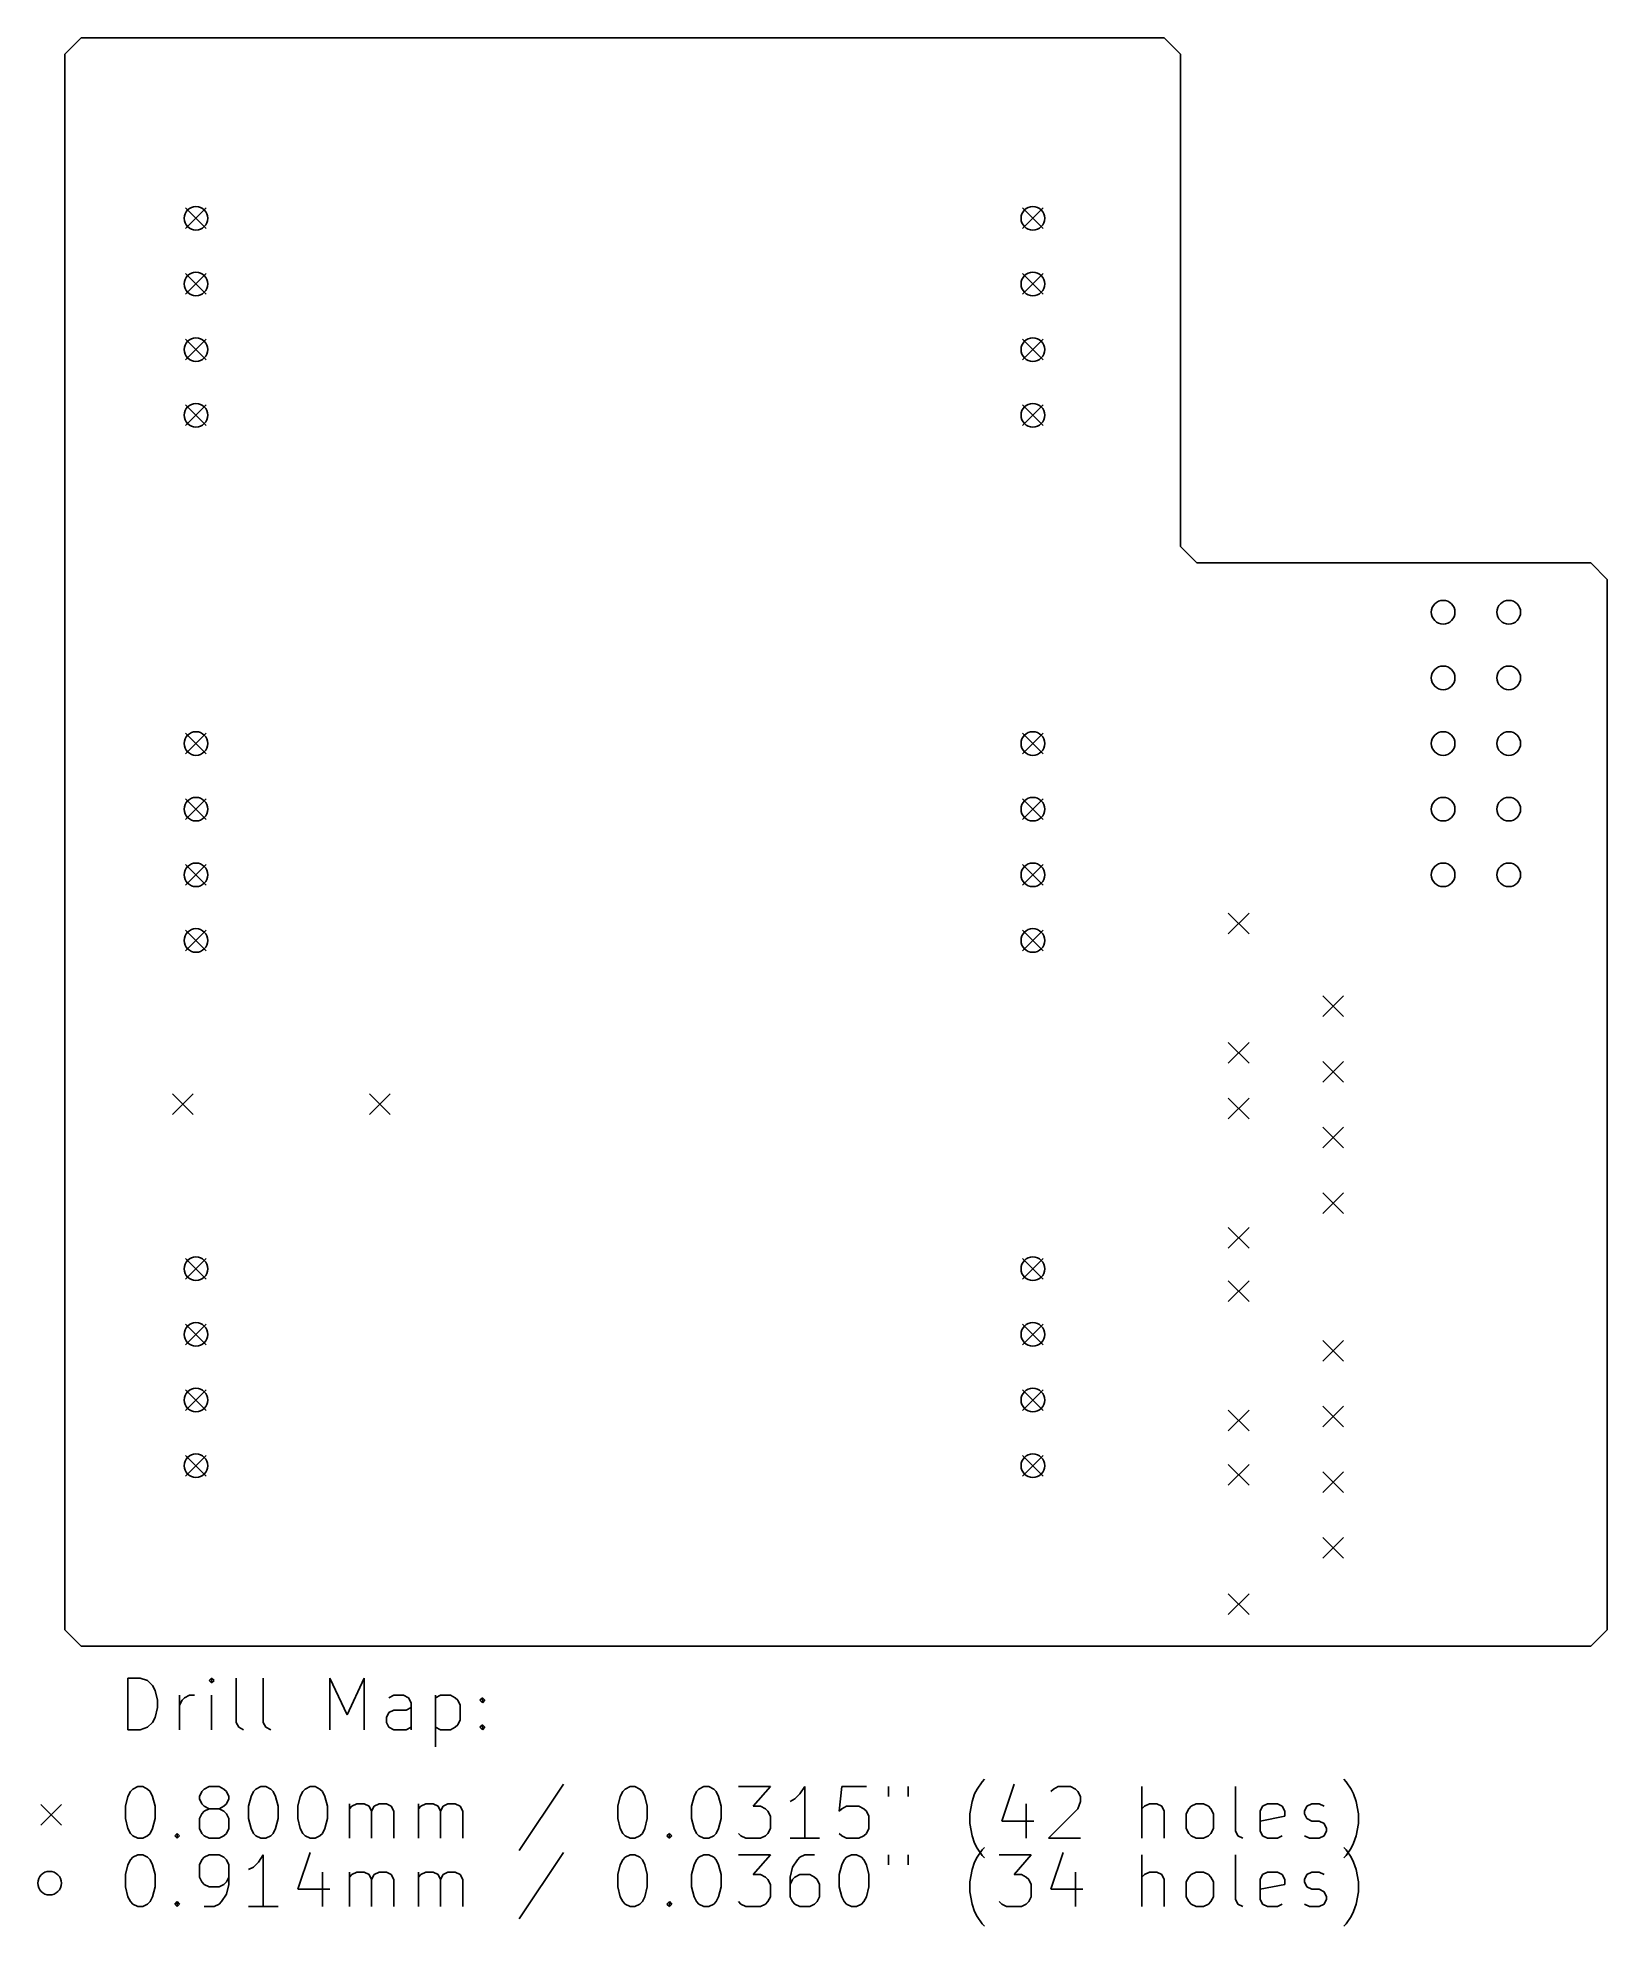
# Model space of a CAD drawing. Extents: x 117.6 to 178.3, y -147 to -73.9.
import ezdxf

# ---------------------------------------------------------------- set-up
doc = ezdxf.new("R2010")
doc.units = 0
doc.layers.add('BLACK', color=7, linetype='CONTINUOUS')

msp = doc.modelspace()

# ---------------------------------------------------------------- linework, layer by layer
at = {"layer": 'BLACK', "linetype": 'CONTINUOUS'}
for p, q in [((118.656, -74.5236), (119.291, -73.8886)), ((118.656, -74.5236), (118.656, -135.484)), ((161.201, -73.8886), (119.291, -73.8886)), ((161.201, -73.8886), (161.836, -74.5236)), ((161.836, -93.5736), (161.836, -74.5236)), ((123.336, -80.4736), (124.136, -81.2736)), ((124.136, -80.4736), (123.336, -81.2736)), ((155.721, -80.4736), (156.521, -81.2736)), ((156.521, -80.4736), (155.721, -81.2736)), ((123.336, -83.0136), (124.136, -83.8136)), ((124.136, -83.0136), (123.336, -83.8136)), ((155.721, -83.0136), (156.521, -83.8136)), ((156.521, -83.0136), (155.721, -83.8136)), ((123.336, -85.5536), (124.136, -86.3536)), ((124.136, -85.5536), (123.336, -86.3536)), ((155.721, -85.5536), (156.521, -86.3536)), ((156.521, -85.5536), (155.721, -86.3536)), ((123.336, -88.0936), (124.136, -88.8936)), ((124.136, -88.0936), (123.336, -88.8936)), ((155.721, -88.0936), (156.521, -88.8936)), ((156.521, -88.0936), (155.721, -88.8936)), ((161.836, -93.5736), (162.471, -94.2086)), ((177.711, -94.2086), (162.471, -94.2086)), ((178.346, -94.8436), (177.711, -94.2086)), ((178.346, -94.8436), (178.346, -135.484)), ((123.336, -100.794), (124.136, -101.594)), ((124.136, -100.794), (123.336, -101.594)), ((155.721, -100.794), (156.521, -101.594)), ((156.521, -100.794), (155.721, -101.594)), ((123.336, -103.334), (124.136, -104.134)), ((124.136, -103.334), (123.336, -104.134)), ((155.721, -103.334), (156.521, -104.134)), ((156.521, -103.334), (155.721, -104.134)), ((123.336, -105.874), (124.136, -106.674)), ((124.136, -105.874), (123.336, -106.674)), ((155.721, -105.874), (156.521, -106.674)), ((156.521, -105.874), (155.721, -106.674)), ((163.684, -107.757), (164.484, -108.557)), ((164.484, -107.757), (163.684, -108.557)), ((123.336, -108.414), (124.136, -109.214)), ((124.136, -108.414), (123.336, -109.214)), ((155.721, -108.414), (156.521, -109.214)), ((156.521, -108.414), (155.721, -109.214)), ((167.342, -110.954), (168.142, -111.754)), ((168.142, -110.954), (167.342, -111.754)), ((163.684, -112.757), (164.484, -113.557)), ((164.484, -112.757), (163.684, -113.557)), ((167.342, -113.494), (168.142, -114.294)), ((168.142, -113.494), (167.342, -114.294)), ((122.83, -114.75), (123.63, -115.55)), ((123.63, -114.75), (122.83, -115.55)), ((130.45, -114.75), (131.25, -115.55)), ((131.25, -114.75), (130.45, -115.55)), ((163.684, -114.916), (164.484, -115.716)), ((164.484, -114.916), (163.684, -115.716)), ((167.342, -116.034), (168.142, -116.834)), ((168.142, -116.034), (167.342, -116.834)), ((167.342, -118.574), (168.142, -119.374)), ((168.142, -118.574), (167.342, -119.374)), ((163.684, -119.916), (164.484, -120.716)), ((164.484, -119.916), (163.684, -120.716)), ((123.336, -121.114), (124.136, -121.914)), ((124.136, -121.114), (123.336, -121.914)), ((155.721, -121.114), (156.521, -121.914)), ((156.521, -121.114), (155.721, -121.914)), ((163.684, -121.981), (164.484, -122.781)), ((164.484, -121.981), (163.684, -122.781)), ((123.336, -123.654), (124.136, -124.454)), ((124.136, -123.654), (123.336, -124.454)), ((155.721, -123.654), (156.521, -124.454)), ((156.521, -123.654), (155.721, -124.454)), ((167.342, -124.289), (168.142, -125.089)), ((168.142, -124.289), (167.342, -125.089)), ((123.336, -126.194), (124.136, -126.994)), ((124.136, -126.194), (123.336, -126.994)), ((155.721, -126.194), (156.521, -126.994)), ((156.521, -126.194), (155.721, -126.994)), ((163.684, -126.981), (164.484, -127.781)), ((164.484, -126.981), (163.684, -127.781)), ((167.342, -126.829), (168.142, -127.629)), ((168.142, -126.829), (167.342, -127.629)), ((123.336, -128.734), (124.136, -129.534)), ((124.136, -128.734), (123.336, -129.534)), ((155.721, -128.734), (156.521, -129.534)), ((156.521, -128.734), (155.721, -129.534)), ((163.684, -129.093), (164.484, -129.893)), ((164.484, -129.093), (163.684, -129.893)), ((167.342, -129.369), (168.142, -130.169)), ((168.142, -129.369), (167.342, -130.169)), ((167.342, -131.909), (168.142, -132.709)), ((168.142, -131.909), (167.342, -132.709)), ((163.684, -134.093), (164.484, -134.893)), ((164.484, -134.093), (163.684, -134.893)), ((118.656, -135.484), (119.291, -136.119)), ((177.711, -136.119), (178.346, -135.484)), ((119.291, -136.119), (177.711, -136.119)), ((121.105, -139.35), (121.105, -137.35)), ((121.105, -137.35), (121.581, -137.35)), ((121.581, -137.35), (121.867, -137.446)), ((124.343, -137.35), (124.248, -137.446)), ((124.439, -137.446), (124.343, -137.35)), ((124.343, -137.35), (124.343, -137.541)), ((125.296, -139.065), (125.296, -137.35)), ((126.343, -139.065), (126.343, -137.35)), ((128.915, -139.35), (128.915, -137.35)), ((128.915, -137.35), (129.581, -138.779)), ((129.581, -138.779), (130.248, -137.35)), ((130.248, -137.35), (130.248, -139.35)), ((121.867, -137.446), (122.058, -137.636)), ((122.058, -137.636), (122.153, -137.827)), ((122.153, -137.827), (122.248, -138.208)), ((123.105, -139.35), (123.105, -138.017)), ((123.296, -138.112), (123.486, -138.017)), ((123.486, -138.017), (123.677, -138.017)), ((124.248, -137.446), (124.343, -137.541)), ((124.343, -137.541), (124.439, -137.446)), ((124.343, -139.35), (124.343, -138.017)), ((131.391, -138.017), (131.201, -138.112)), ((131.772, -138.017), (131.391, -138.017)), ((131.962, -138.112), (131.772, -138.017)), ((133.01, -138.017), (133.01, -140.017)), ((133.01, -138.112), (133.201, -138.017)), ((133.201, -138.017), (133.581, -138.017)), ((133.581, -138.017), (133.772, -138.112)), ((122.248, -138.493), (122.153, -138.874)), ((122.248, -138.208), (122.248, -138.493)), ((123.105, -138.398), (123.201, -138.208)), ((123.201, -138.208), (123.296, -138.112)), ((131.105, -138.874), (131.201, -138.684)), ((131.201, -138.684), (131.391, -138.588)), ((131.391, -138.588), (131.867, -138.588)), ((131.867, -138.588), (132.058, -138.493)), ((132.058, -138.303), (131.962, -138.112)), ((132.058, -139.35), (132.058, -138.303)), ((133.772, -138.112), (133.867, -138.208)), ((133.867, -138.208), (133.962, -138.398)), ((133.962, -138.398), (133.962, -138.969)), ((134.724, -138.208), (134.82, -138.112)), ((134.82, -138.303), (134.724, -138.208)), ((134.82, -138.112), (134.915, -138.208)), ((134.82, -138.112), (134.82, -138.303)), ((134.915, -138.208), (134.82, -138.303)), ((121.581, -139.35), (121.105, -139.35)), ((121.867, -139.255), (121.581, -139.35)), ((122.058, -139.065), (121.867, -139.255)), ((122.153, -138.874), (122.058, -139.065)), ((125.391, -139.255), (125.296, -139.065)), ((125.581, -139.35), (125.391, -139.255)), ((126.439, -139.255), (126.343, -139.065)), ((126.629, -139.35), (126.439, -139.255)), ((131.105, -139.065), (131.105, -138.874)), ((131.201, -139.255), (131.105, -139.065)), ((131.391, -139.35), (131.201, -139.255)), ((131.867, -139.35), (131.391, -139.35)), ((132.058, -139.255), (131.867, -139.35)), ((133.201, -139.35), (133.01, -139.255)), ((133.581, -139.35), (133.201, -139.35)), ((133.772, -139.255), (133.581, -139.35)), ((133.867, -139.16), (133.772, -139.255)), ((133.962, -138.969), (133.867, -139.16)), ((134.724, -139.255), (134.82, -139.16)), ((134.82, -139.35), (134.724, -139.255)), ((134.82, -139.16), (134.915, -139.255)), ((134.82, -139.16), (134.82, -139.35)), ((134.915, -139.255), (134.82, -139.35)), ((121.105, -141.931), (121.201, -141.741)), ((121.201, -141.741), (121.296, -141.646)), ((121.296, -141.646), (121.486, -141.55)), ((121.486, -141.55), (121.677, -141.55)), ((121.677, -141.55), (121.867, -141.646)), ((121.867, -141.646), (121.962, -141.741)), ((121.962, -141.741), (122.058, -141.931)), ((123.867, -141.931), (123.962, -141.741)), ((123.962, -141.741), (124.058, -141.646)), ((124.058, -141.646), (124.248, -141.55)), ((124.248, -141.55), (124.629, -141.55)), ((124.629, -141.55), (124.82, -141.646)), ((124.82, -141.646), (124.915, -141.741)), ((124.915, -141.741), (125.01, -141.931)), ((125.867, -141.931), (125.962, -141.741)), ((125.962, -141.741), (126.058, -141.646)), ((126.058, -141.646), (126.248, -141.55)), ((126.248, -141.55), (126.439, -141.55)), ((126.439, -141.55), (126.629, -141.646)), ((126.629, -141.646), (126.724, -141.741)), ((126.724, -141.741), (126.82, -141.931)), ((127.772, -141.931), (127.867, -141.741)), ((127.867, -141.741), (127.962, -141.646)), ((127.962, -141.646), (128.153, -141.55)), ((128.153, -141.55), (128.343, -141.55)), ((128.343, -141.55), (128.534, -141.646)), ((128.534, -141.646), (128.629, -141.741)), ((128.629, -141.741), (128.724, -141.931)), ((137.962, -141.455), (136.248, -144.027)), ((140.153, -141.931), (140.248, -141.741)), ((140.248, -141.741), (140.343, -141.646)), ((140.343, -141.646), (140.534, -141.55)), ((140.534, -141.55), (140.724, -141.55)), ((140.724, -141.55), (140.915, -141.646)), ((140.915, -141.646), (141.01, -141.741)), ((141.01, -141.741), (141.105, -141.931)), ((143.01, -141.931), (143.105, -141.741)), ((143.105, -141.741), (143.201, -141.646)), ((143.201, -141.646), (143.391, -141.55)), ((143.391, -141.55), (143.581, -141.55)), ((143.581, -141.55), (143.772, -141.646)), ((143.772, -141.646), (143.867, -141.741)), ((143.867, -141.741), (143.962, -141.931)), ((144.724, -141.55), (145.962, -141.55)), ((145.962, -141.55), (145.296, -142.312)), ((147.296, -141.55), (147.105, -141.836)), ((147.296, -143.55), (147.296, -141.55)), ((148.724, -141.55), (148.629, -142.503)), ((149.677, -141.55), (148.724, -141.55)), ((150.534, -141.55), (150.534, -141.931)), ((151.296, -141.55), (151.296, -141.931)), ((153.867, -141.836), (153.962, -141.646)), ((153.962, -141.646), (154.153, -141.36)), ((154.153, -141.36), (154.248, -141.265)), ((155.391, -141.455), (154.915, -142.884)), ((156.82, -141.741), (156.915, -141.646)), ((156.915, -141.646), (157.105, -141.55)), ((157.105, -141.55), (157.581, -141.55)), ((157.581, -141.55), (157.772, -141.646)), ((157.772, -141.646), (157.867, -141.741)), ((157.867, -141.741), (157.962, -141.931)), ((160.343, -143.55), (160.343, -141.55)), ((163.962, -143.265), (163.962, -141.55)), ((168.248, -141.36), (168.153, -141.265)), ((168.439, -141.646), (168.248, -141.36)), ((168.534, -141.836), (168.439, -141.646)), ((117.729, -142.246), (118.529, -143.046)), ((118.529, -142.246), (117.729, -143.046)), ((121.01, -142.312), (121.105, -141.931)), ((121.01, -142.788), (121.01, -142.312)), ((122.058, -141.931), (122.153, -142.312)), ((122.153, -142.312), (122.153, -142.788)), ((123.867, -142.027), (123.867, -141.931)), ((123.962, -142.217), (123.867, -142.027)), ((124.058, -142.312), (123.962, -142.217)), ((124.248, -142.408), (124.058, -142.312)), ((124.248, -142.408), (124.058, -142.503)), ((124.629, -142.408), (124.248, -142.408)), ((124.82, -142.312), (124.629, -142.408)), ((124.82, -142.503), (124.629, -142.408)), ((124.915, -142.217), (124.82, -142.312)), ((125.01, -142.027), (124.915, -142.217)), ((125.01, -141.931), (125.01, -142.027)), ((125.772, -142.312), (125.867, -141.931)), ((125.772, -142.788), (125.772, -142.312)), ((126.82, -141.931), (126.915, -142.312)), ((126.915, -142.312), (126.915, -142.788)), ((127.677, -142.312), (127.772, -141.931)), ((127.677, -142.788), (127.677, -142.312)), ((128.724, -141.931), (128.82, -142.312)), ((128.82, -142.312), (128.82, -142.788)), ((129.677, -143.55), (129.677, -142.217)), ((129.677, -142.408), (129.772, -142.312)), ((129.772, -142.312), (129.962, -142.217)), ((129.962, -142.217), (130.248, -142.217)), ((130.248, -142.217), (130.439, -142.312)), ((130.439, -142.312), (130.534, -142.503)), ((130.534, -142.503), (130.629, -142.312)), ((130.629, -142.312), (130.82, -142.217)), ((130.82, -142.217), (131.105, -142.217)), ((131.105, -142.217), (131.296, -142.312)), ((131.296, -142.312), (131.391, -142.503)), ((132.343, -143.55), (132.343, -142.217)), ((132.343, -142.408), (132.439, -142.312)), ((132.439, -142.312), (132.629, -142.217)), ((132.629, -142.217), (132.915, -142.217)), ((132.915, -142.217), (133.105, -142.312)), ((133.105, -142.312), (133.201, -142.503)), ((133.201, -142.503), (133.296, -142.312)), ((133.296, -142.312), (133.486, -142.217)), ((133.486, -142.217), (133.772, -142.217)), ((133.772, -142.217), (133.962, -142.312)), ((133.962, -142.312), (134.058, -142.503)), ((140.058, -142.312), (140.153, -141.931)), ((140.058, -142.788), (140.058, -142.312)), ((141.105, -141.931), (141.201, -142.312)), ((141.201, -142.312), (141.201, -142.788)), ((142.915, -142.312), (143.01, -141.931)), ((142.915, -142.788), (142.915, -142.312)), ((143.962, -141.931), (144.058, -142.312)), ((144.058, -142.312), (144.058, -142.788)), ((145.296, -142.312), (145.581, -142.312)), ((145.581, -142.312), (145.772, -142.408)), ((145.772, -142.408), (145.867, -142.503)), ((146.915, -142.027), (146.724, -142.122)), ((147.105, -141.836), (146.915, -142.027)), ((148.629, -142.503), (148.724, -142.408)), ((148.724, -142.408), (148.915, -142.312)), ((148.915, -142.312), (149.391, -142.312)), ((149.391, -142.312), (149.581, -142.408)), ((149.581, -142.408), (149.677, -142.503)), ((153.677, -142.598), (153.772, -142.122)), ((153.772, -142.122), (153.867, -141.836)), ((155.867, -142.217), (155.867, -143.55)), ((157.867, -142.408), (156.724, -143.55)), ((157.962, -142.122), (157.867, -142.408)), ((157.962, -141.931), (157.962, -142.122)), ((160.439, -142.312), (160.343, -142.408)), ((160.629, -142.217), (160.439, -142.312)), ((160.915, -142.217), (160.629, -142.217)), ((161.105, -142.312), (160.915, -142.217)), ((161.201, -142.503), (161.105, -142.312)), ((162.058, -142.598), (162.153, -142.408)), ((162.153, -142.408), (162.248, -142.312)), ((162.248, -142.312), (162.439, -142.217)), ((162.439, -142.217), (162.724, -142.217)), ((162.724, -142.217), (162.915, -142.312)), ((162.915, -142.312), (163.01, -142.408)), ((163.01, -142.408), (163.105, -142.598)), ((164.915, -142.503), (165.01, -142.312)), ((165.01, -142.312), (165.201, -142.217)), ((165.201, -142.217), (165.581, -142.217)), ((165.581, -142.217), (165.772, -142.312)), ((165.772, -142.312), (165.867, -142.503)), ((166.629, -142.503), (166.724, -142.312)), ((166.724, -142.312), (166.915, -142.217)), ((166.915, -142.217), (167.201, -142.217)), ((167.201, -142.217), (167.391, -142.312)), ((168.629, -142.122), (168.534, -141.836)), ((168.724, -142.598), (168.629, -142.122)), ((121.105, -143.169), (121.01, -142.788)), ((121.201, -143.36), (121.105, -143.169)), ((122.058, -143.169), (121.962, -143.36)), ((122.153, -142.788), (122.058, -143.169)), ((123.962, -142.598), (123.867, -142.788)), ((123.867, -142.788), (123.867, -143.169)), ((123.867, -143.169), (123.962, -143.36)), ((124.058, -142.503), (123.962, -142.598)), ((124.915, -142.598), (124.82, -142.503)), ((125.01, -142.788), (124.915, -142.598)), ((124.915, -143.36), (125.01, -143.169)), ((125.01, -143.169), (125.01, -142.788)), ((125.867, -143.169), (125.772, -142.788)), ((125.962, -143.36), (125.867, -143.169)), ((126.82, -143.169), (126.724, -143.36)), ((126.915, -142.788), (126.82, -143.169)), ((127.772, -143.169), (127.677, -142.788)), ((127.867, -143.36), (127.772, -143.169)), ((128.724, -143.169), (128.629, -143.36)), ((128.82, -142.788), (128.724, -143.169)), ((130.534, -142.503), (130.534, -143.55)), ((131.391, -142.503), (131.391, -143.55)), ((133.201, -142.503), (133.201, -143.55)), ((134.058, -142.503), (134.058, -143.55)), ((140.153, -143.169), (140.058, -142.788)), ((140.248, -143.36), (140.153, -143.169)), ((141.105, -143.169), (141.01, -143.36)), ((141.201, -142.788), (141.105, -143.169)), ((143.01, -143.169), (142.915, -142.788)), ((143.105, -143.36), (143.01, -143.169)), ((143.962, -143.169), (143.867, -143.36)), ((144.058, -142.788), (143.962, -143.169)), ((145.867, -142.503), (145.962, -142.693)), ((145.962, -143.169), (145.867, -143.36)), ((145.962, -142.693), (145.962, -143.169)), ((149.677, -142.503), (149.772, -142.693)), ((149.772, -143.169), (149.677, -143.36)), ((149.772, -142.693), (149.772, -143.169)), ((153.677, -142.979), (153.677, -142.598)), ((153.772, -143.455), (153.677, -142.979)), ((154.915, -142.884), (156.153, -142.884)), ((161.201, -143.55), (161.201, -142.503)), ((162.058, -143.169), (162.058, -142.598)), ((162.153, -143.36), (162.058, -143.169)), ((163.105, -143.169), (163.01, -143.36)), ((163.105, -142.598), (163.105, -143.169)), ((164.915, -143.265), (164.915, -142.503)), ((165.867, -142.693), (164.915, -142.884)), ((165.867, -142.503), (165.867, -142.693)), ((166.629, -142.598), (166.629, -142.503)), ((166.724, -142.788), (166.629, -142.598)), ((166.915, -142.884), (166.724, -142.788)), ((167.201, -142.884), (166.915, -142.884)), ((167.391, -142.979), (167.201, -142.884)), ((167.486, -143.169), (167.391, -142.979)), ((167.486, -143.265), (167.486, -143.169)), ((168.629, -143.455), (168.724, -142.979)), ((168.724, -142.979), (168.724, -142.598)), ((121.296, -143.455), (121.201, -143.36)), ((121.486, -143.55), (121.296, -143.455)), ((121.677, -143.55), (121.486, -143.55)), ((121.867, -143.455), (121.677, -143.55)), ((121.962, -143.36), (121.867, -143.455)), ((122.915, -143.455), (123.01, -143.36)), ((123.01, -143.55), (122.915, -143.455)), ((123.01, -143.36), (123.105, -143.455)), ((123.01, -143.36), (123.01, -143.55)), ((123.105, -143.455), (123.01, -143.55)), ((123.962, -143.36), (124.058, -143.455)), ((124.058, -143.455), (124.248, -143.55)), ((124.248, -143.55), (124.629, -143.55)), ((124.629, -143.55), (124.82, -143.455)), ((124.82, -143.455), (124.915, -143.36)), ((126.058, -143.455), (125.962, -143.36)), ((126.248, -143.55), (126.058, -143.455)), ((126.439, -143.55), (126.248, -143.55)), ((126.629, -143.455), (126.439, -143.55)), ((126.724, -143.36), (126.629, -143.455)), ((127.962, -143.455), (127.867, -143.36)), ((128.153, -143.55), (127.962, -143.455)), ((128.343, -143.55), (128.153, -143.55)), ((128.534, -143.455), (128.343, -143.55)), ((128.629, -143.36), (128.534, -143.455)), ((140.343, -143.455), (140.248, -143.36)), ((140.534, -143.55), (140.343, -143.455)), ((140.724, -143.55), (140.534, -143.55)), ((140.915, -143.455), (140.724, -143.55)), ((141.01, -143.36), (140.915, -143.455)), ((141.962, -143.455), (142.058, -143.36)), ((142.058, -143.55), (141.962, -143.455)), ((142.058, -143.36), (142.153, -143.455)), ((142.058, -143.36), (142.058, -143.55)), ((142.153, -143.455), (142.058, -143.55)), ((143.201, -143.455), (143.105, -143.36)), ((143.391, -143.55), (143.201, -143.455)), ((143.581, -143.55), (143.391, -143.55)), ((143.772, -143.455), (143.581, -143.55)), ((143.867, -143.36), (143.772, -143.455)), ((144.82, -143.455), (144.724, -143.36)), ((145.01, -143.55), (144.82, -143.455)), ((145.581, -143.55), (145.01, -143.55)), ((145.772, -143.455), (145.581, -143.55)), ((145.867, -143.36), (145.772, -143.455)), ((147.867, -143.55), (146.724, -143.55)), ((148.724, -143.455), (148.629, -143.36)), ((148.915, -143.55), (148.724, -143.455)), ((149.391, -143.55), (148.915, -143.55)), ((149.581, -143.455), (149.391, -143.55)), ((149.677, -143.36), (149.581, -143.455)), ((153.867, -143.741), (153.772, -143.455)), ((153.962, -143.931), (153.867, -143.741)), ((154.153, -144.217), (153.962, -143.931)), ((154.153, -144), (154.248, -143.905)), ((156.724, -143.55), (157.962, -143.55)), ((162.248, -143.455), (162.153, -143.36)), ((162.439, -143.55), (162.248, -143.455)), ((162.724, -143.55), (162.439, -143.55)), ((162.915, -143.455), (162.724, -143.55)), ((163.01, -143.36), (162.915, -143.455)), ((164.058, -143.455), (163.962, -143.265)), ((164.248, -143.55), (164.058, -143.455)), ((165.01, -143.455), (164.915, -143.265)), ((165.201, -143.55), (165.01, -143.455)), ((165.581, -143.55), (165.201, -143.55)), ((165.772, -143.455), (165.581, -143.55)), ((166.629, -143.455), (166.82, -143.55)), ((166.82, -143.55), (167.201, -143.55)), ((167.201, -143.55), (167.391, -143.455)), ((167.391, -143.455), (167.486, -143.265)), ((168.248, -144), (168.153, -143.905)), ((168.248, -144.217), (168.439, -143.931)), ((168.439, -143.931), (168.534, -143.741)), ((168.534, -143.741), (168.629, -143.455)), ((121.01, -144.952), (121.105, -144.571)), ((121.105, -144.571), (121.201, -144.381)), ((121.201, -144.381), (121.296, -144.286)), ((121.296, -144.286), (121.486, -144.19)), ((121.486, -144.19), (121.677, -144.19)), ((121.677, -144.19), (121.867, -144.286)), ((121.867, -144.286), (121.962, -144.381)), ((121.962, -144.381), (122.058, -144.571)), ((122.058, -144.571), (122.153, -144.952)), ((123.962, -144.381), (123.867, -144.571)), ((123.867, -144.571), (123.867, -145.048)), ((124.058, -144.286), (123.962, -144.381)), ((124.248, -144.19), (124.058, -144.286)), ((124.629, -144.19), (124.248, -144.19)), ((124.82, -144.286), (124.629, -144.19)), ((124.915, -144.381), (124.82, -144.286)), ((125.01, -144.571), (124.915, -144.381)), ((125.01, -145.333), (125.01, -144.571)), ((126.153, -144.476), (125.962, -144.667)), ((126.343, -144.19), (126.153, -144.476)), ((126.343, -146.19), (126.343, -144.19)), ((128.153, -144.095), (127.677, -145.524)), ((137.962, -144.095), (136.248, -146.667)), ((140.058, -144.952), (140.153, -144.571)), ((140.153, -144.571), (140.248, -144.381)), ((140.248, -144.381), (140.343, -144.286)), ((140.343, -144.286), (140.534, -144.19)), ((140.534, -144.19), (140.724, -144.19)), ((140.724, -144.19), (140.915, -144.286)), ((140.915, -144.286), (141.01, -144.381)), ((141.01, -144.381), (141.105, -144.571)), ((141.105, -144.571), (141.201, -144.952)), ((142.915, -144.952), (143.01, -144.571)), ((143.01, -144.571), (143.105, -144.381)), ((143.105, -144.381), (143.201, -144.286)), ((143.201, -144.286), (143.391, -144.19)), ((143.391, -144.19), (143.581, -144.19)), ((143.581, -144.19), (143.772, -144.286)), ((143.772, -144.286), (143.867, -144.381)), ((143.867, -144.381), (143.962, -144.571)), ((143.962, -144.571), (144.058, -144.952)), ((144.724, -144.19), (145.962, -144.19)), ((145.962, -144.19), (145.296, -144.952)), ((147.01, -144.381), (146.82, -144.667)), ((147.105, -144.286), (147.01, -144.381)), ((147.296, -144.19), (147.105, -144.286)), ((147.677, -144.19), (147.296, -144.19)), ((148.629, -144.952), (148.724, -144.571)), ((148.724, -144.571), (148.82, -144.381)), ((148.82, -144.381), (148.915, -144.286)), ((148.915, -144.286), (149.105, -144.19)), ((149.105, -144.19), (149.296, -144.19)), ((149.296, -144.19), (149.486, -144.286)), ((149.486, -144.286), (149.581, -144.381)), ((149.581, -144.381), (149.677, -144.571)), ((149.677, -144.571), (149.772, -144.952)), ((150.534, -144.19), (150.534, -144.571)), ((151.296, -144.19), (151.296, -144.571)), ((153.772, -144.762), (153.867, -144.476)), ((153.867, -144.476), (153.962, -144.286)), ((153.962, -144.286), (154.153, -144)), ((154.248, -144.312), (154.153, -144.217)), ((154.82, -144.19), (156.058, -144.19)), ((156.058, -144.19), (155.391, -144.952)), ((157.296, -144.095), (156.82, -145.524)), ((160.343, -146.19), (160.343, -144.19)), ((163.962, -145.905), (163.962, -144.19)), ((168.153, -144.312), (168.248, -144.217)), ((168.439, -144.286), (168.248, -144)), ((168.534, -144.476), (168.439, -144.286)), ((168.629, -144.762), (168.534, -144.476)), ((121.01, -145.428), (121.01, -144.952)), ((122.153, -144.952), (122.153, -145.428)), ((123.867, -145.048), (123.962, -145.238)), ((123.962, -145.238), (124.058, -145.333)), ((124.058, -145.333), (124.248, -145.428)), ((124.629, -145.428), (124.82, -145.333)), ((124.82, -145.333), (124.915, -145.238)), ((124.915, -145.238), (125.01, -145.048)), ((124.915, -145.714), (125.01, -145.333)), ((125.962, -144.667), (125.772, -144.762)), ((128.629, -144.857), (128.629, -146.19)), ((129.677, -146.19), (129.677, -144.857)), ((129.677, -145.048), (129.772, -144.952)), ((129.772, -144.952), (129.962, -144.857)), ((129.962, -144.857), (130.248, -144.857)), ((130.248, -144.857), (130.439, -144.952)), ((130.439, -144.952), (130.534, -145.143)), ((130.534, -145.143), (130.629, -144.952)), ((130.534, -145.143), (130.534, -146.19)), ((130.629, -144.952), (130.82, -144.857)), ((130.82, -144.857), (131.105, -144.857)), ((131.105, -144.857), (131.296, -144.952)), ((131.296, -144.952), (131.391, -145.143)), ((131.391, -145.143), (131.391, -146.19)), ((132.343, -146.19), (132.343, -144.857)), ((132.343, -145.048), (132.439, -144.952)), ((132.439, -144.952), (132.629, -144.857)), ((132.629, -144.857), (132.915, -144.857)), ((132.915, -144.857), (133.105, -144.952)), ((133.105, -144.952), (133.201, -145.143)), ((133.201, -145.143), (133.296, -144.952)), ((133.201, -145.143), (133.201, -146.19)), ((133.296, -144.952), (133.486, -144.857)), ((133.486, -144.857), (133.772, -144.857)), ((133.772, -144.857), (133.962, -144.952)), ((133.962, -144.952), (134.058, -145.143)), ((134.058, -145.143), (134.058, -146.19)), ((140.058, -145.428), (140.058, -144.952)), ((141.201, -144.952), (141.201, -145.428)), ((142.915, -145.428), (142.915, -144.952)), ((144.058, -144.952), (144.058, -145.428)), ((145.296, -144.952), (145.581, -144.952)), ((145.581, -144.952), (145.772, -145.048)), ((145.772, -145.048), (145.867, -145.143)), ((145.867, -145.143), (145.962, -145.333)), ((145.962, -145.333), (145.962, -145.809)), ((146.82, -144.667), (146.724, -145.048)), ((146.724, -145.048), (146.724, -145.809)), ((146.82, -145.143), (146.724, -145.333)), ((146.915, -145.048), (146.82, -145.143)), ((147.105, -144.952), (146.915, -145.048)), ((147.486, -144.952), (147.105, -144.952)), ((147.677, -145.048), (147.486, -144.952)), ((147.772, -145.143), (147.677, -145.048)), ((147.867, -145.333), (147.772, -145.143)), ((147.867, -145.809), (147.867, -145.333)), ((148.629, -145.428), (148.629, -144.952)), ((149.772, -144.952), (149.772, -145.428)), ((153.677, -145.238), (153.772, -144.762)), ((153.677, -145.619), (153.677, -145.238)), ((155.391, -144.952), (155.677, -144.952)), ((155.677, -144.952), (155.867, -145.048)), ((155.867, -145.048), (155.962, -145.143)), ((155.962, -145.143), (156.058, -145.333)), ((156.058, -145.333), (156.058, -145.809)), ((157.772, -144.857), (157.772, -146.19)), ((160.439, -144.952), (160.343, -145.048)), ((160.629, -144.857), (160.439, -144.952)), ((160.915, -144.857), (160.629, -144.857)), ((161.105, -144.952), (160.915, -144.857)), ((161.201, -145.143), (161.105, -144.952)), ((161.201, -146.19), (161.201, -145.143)), ((162.058, -145.238), (162.153, -145.048)), ((162.058, -145.809), (162.058, -145.238)), ((162.153, -145.048), (162.248, -144.952)), ((162.248, -144.952), (162.439, -144.857)), ((162.439, -144.857), (162.724, -144.857)), ((162.724, -144.857), (162.915, -144.952)), ((162.915, -144.952), (163.01, -145.048)), ((163.01, -145.048), (163.105, -145.238)), ((163.105, -145.238), (163.105, -145.809)), ((164.915, -145.143), (165.01, -144.952)), ((164.915, -145.905), (164.915, -145.143)), ((165.867, -145.333), (164.915, -145.524)), ((165.01, -144.952), (165.201, -144.857)), ((165.201, -144.857), (165.581, -144.857)), ((165.581, -144.857), (165.772, -144.952)), ((165.772, -144.952), (165.867, -145.143)), ((165.867, -145.143), (165.867, -145.333)), ((166.629, -145.143), (166.724, -144.952)), ((166.629, -145.238), (166.629, -145.143)), ((166.724, -145.428), (166.629, -145.238)), ((166.724, -144.952), (166.915, -144.857)), ((166.915, -144.857), (167.201, -144.857)), ((167.201, -144.857), (167.391, -144.952)), ((168.724, -145.238), (168.629, -144.762)), ((168.724, -145.619), (168.724, -145.238)), ((121.105, -145.809), (121.01, -145.428)), ((121.201, -146), (121.105, -145.809)), ((121.296, -146.095), (121.201, -146)), ((121.486, -146.19), (121.296, -146.095)), ((121.867, -146.095), (121.677, -146.19)), ((121.962, -146), (121.867, -146.095)), ((122.058, -145.809), (121.962, -146)), ((122.153, -145.428), (122.058, -145.809)), ((122.915, -146.095), (123.01, -146)), ((123.01, -146.19), (122.915, -146.095)), ((123.01, -146), (123.105, -146.095)), ((123.01, -146), (123.01, -146.19)), ((123.105, -146.095), (123.01, -146.19)), ((124.248, -145.428), (124.629, -145.428)), ((124.439, -146.19), (124.629, -146.095)), ((124.629, -146.095), (124.724, -146)), ((124.724, -146), (124.915, -145.714)), ((127.677, -145.524), (128.915, -145.524)), ((140.153, -145.809), (140.058, -145.428)), ((140.248, -146), (140.153, -145.809)), ((140.343, -146.095), (140.248, -146)), ((140.534, -146.19), (140.343, -146.095)), ((140.915, -146.095), (140.724, -146.19)), ((141.01, -146), (140.915, -146.095)), ((141.105, -145.809), (141.01, -146)), ((141.201, -145.428), (141.105, -145.809)), ((141.962, -146.095), (142.058, -146)), ((142.058, -146.19), (141.962, -146.095)), ((142.058, -146), (142.153, -146.095)), ((142.058, -146), (142.058, -146.19)), ((142.153, -146.095), (142.058, -146.19)), ((143.01, -145.809), (142.915, -145.428)), ((143.105, -146), (143.01, -145.809)), ((143.201, -146.095), (143.105, -146)), ((143.391, -146.19), (143.201, -146.095)), ((143.772, -146.095), (143.581, -146.19)), ((143.867, -146), (143.772, -146.095)), ((143.962, -145.809), (143.867, -146)), ((144.058, -145.428), (143.962, -145.809)), ((144.82, -146.095), (144.724, -146)), ((145.01, -146.19), (144.82, -146.095)), ((145.772, -146.095), (145.581, -146.19)), ((145.867, -146), (145.772, -146.095)), ((145.962, -145.809), (145.867, -146)), ((146.724, -145.809), (146.82, -146)), ((146.82, -146), (146.915, -146.095)), ((146.915, -146.095), (147.105, -146.19)), ((147.486, -146.19), (147.677, -146.095)), ((147.677, -146.095), (147.772, -146)), ((147.772, -146), (147.867, -145.809)), ((148.724, -145.809), (148.629, -145.428)), ((148.82, -146), (148.724, -145.809)), ((148.915, -146.095), (148.82, -146)), ((149.105, -146.19), (148.915, -146.095)), ((149.486, -146.095), (149.296, -146.19)), ((149.581, -146), (149.486, -146.095)), ((149.677, -145.809), (149.581, -146)), ((149.772, -145.428), (149.677, -145.809)), ((153.772, -146.095), (153.677, -145.619)), ((153.867, -146.381), (153.772, -146.095)), ((154.915, -146.095), (154.82, -146)), ((155.105, -146.19), (154.915, -146.095)), ((155.867, -146.095), (155.677, -146.19)), ((155.962, -146), (155.867, -146.095)), ((156.058, -145.809), (155.962, -146)), ((156.82, -145.524), (158.058, -145.524)), ((162.153, -146), (162.058, -145.809)), ((162.248, -146.095), (162.153, -146)), ((162.439, -146.19), (162.248, -146.095)), ((162.915, -146.095), (162.724, -146.19)), ((163.01, -146), (162.915, -146.095)), ((163.105, -145.809), (163.01, -146)), ((164.058, -146.095), (163.962, -145.905)), ((164.248, -146.19), (164.058, -146.095)), ((165.01, -146.095), (164.915, -145.905)), ((165.201, -146.19), (165.01, -146.095)), ((165.772, -146.095), (165.581, -146.19)), ((166.629, -146.095), (166.82, -146.19)), ((166.915, -145.524), (166.724, -145.428)), ((167.201, -145.524), (166.915, -145.524)), ((167.391, -145.619), (167.201, -145.524)), ((167.201, -146.19), (167.391, -146.095)), ((167.486, -145.809), (167.391, -145.619)), ((167.391, -146.095), (167.486, -145.905)), ((167.486, -145.905), (167.486, -145.809)), ((168.534, -146.381), (168.629, -146.095)), ((168.629, -146.095), (168.724, -145.619)), ((121.677, -146.19), (121.486, -146.19)), ((124.058, -146.19), (124.439, -146.19)), ((126.915, -146.19), (125.772, -146.19)), ((140.724, -146.19), (140.534, -146.19)), ((143.581, -146.19), (143.391, -146.19)), ((145.581, -146.19), (145.01, -146.19)), ((147.105, -146.19), (147.486, -146.19)), ((149.296, -146.19), (149.105, -146.19)), ((153.962, -146.571), (153.867, -146.381)), ((154.153, -146.857), (153.962, -146.571)), ((154.248, -146.952), (154.153, -146.857)), ((155.677, -146.19), (155.105, -146.19)), ((162.724, -146.19), (162.439, -146.19)), ((165.581, -146.19), (165.201, -146.19)), ((166.82, -146.19), (167.201, -146.19)), ((168.153, -146.952), (168.248, -146.857)), ((168.248, -146.857), (168.439, -146.571)), ((168.439, -146.571), (168.534, -146.381))]:
    msp.add_line(p, q, dxfattribs=at)
at = {"layer": 'BLACK'}
for centre in [(123.736, -80.8736), (156.121, -80.8736), (123.736, -83.4136), (156.121, -83.4136), (123.736, -85.9536), (156.121, -85.9536), (123.736, -88.4936), (156.121, -88.4936), (171.996, -96.1136), (174.536, -96.1136), (171.996, -98.6536), (174.536, -98.6536), (123.736, -101.194), (156.121, -101.194), (171.996, -101.194), (174.536, -101.194), (123.736, -103.734), (156.121, -103.734), (171.996, -103.734), (174.536, -103.734), (123.736, -106.274), (156.121, -106.274), (171.996, -106.274), (174.536, -106.274), (123.736, -108.814), (156.121, -108.814), (123.736, -121.514), (156.121, -121.514), (123.736, -124.054), (156.121, -124.054), (123.736, -126.594), (156.121, -126.594), (123.736, -129.134), (156.121, -129.134), (118.072, -145.286)]:
    msp.add_circle(centre, 0.4572, dxfattribs=at)

doc.saveas('drawing.dxf')
